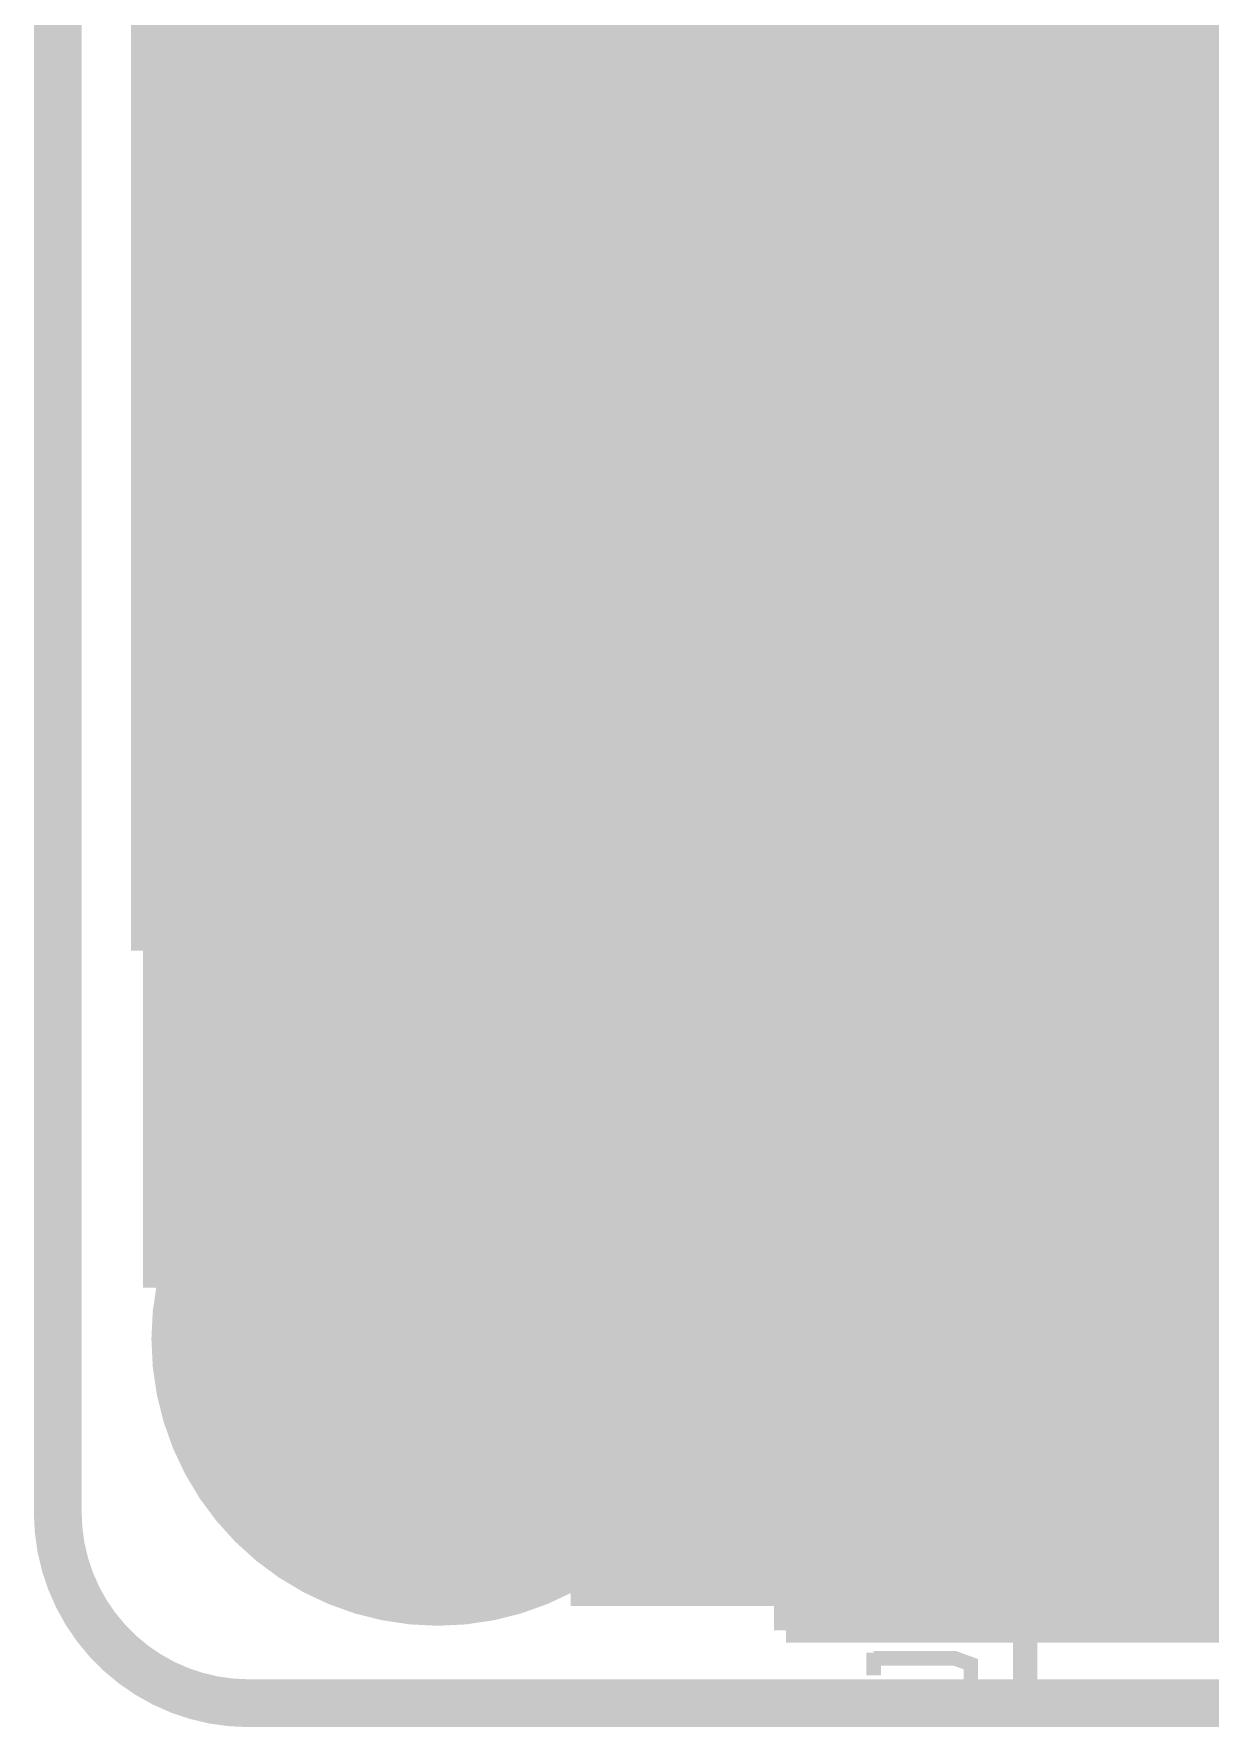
# Model space of a CAD drawing. Extents: x -118 to 4, y -52 to 56.
# Drawn here: x -117.73 to -105.42, y -4.06 to 13.66 of the extents above; entities that cross this region are included whole.
import ezdxf

# ---------------------------------------------------------------- set-up
doc = ezdxf.new("R2010")
doc.units = 0
doc.header["$MEASUREMENT"] = 0
doc.layers.get('0').update_dxf_attribs({"linetype": 'CONTINUOUS'})
for name, color, linetype in [('22-302-0_BOT', 7, 'CONTINUOUS'), ('22-302-0_DRD', 7, 'CONTINUOUS'), ('22-302-0_DRL', 2, 'CONTINUOUS'), ('22-302-0_GND', 1, 'CONTINUOUS'), ('22-302-0_IN1', 3, 'CONTINUOUS'), ('22-302-0_SMB', 5, 'CONTINUOUS'), ('22-302-0_SMT', 10, 'CONTINUOUS'), ('22-302-0_SPB', 14, 'CONTINUOUS'), ('22-302-0_SSB', 12, 'CONTINUOUS'), ('22-302-0_SST', 11, 'CONTINUOUS'), ('22-302-0_TOP', 13, 'CONTINUOUS'), ('THRUHOLE_TAP', 7, 'CONTINUOUS')]:
    doc.layers.add(name, color=color, linetype=linetype)

# ---------------------------------------------------------------- blocks, each defined once
blk = doc.blocks.new('RECTANGLE_7')
blk.add_solid([(1.0795, 1.3716), (1.0795, -1.3716), (-1.0795, 1.3716), (-1.0795, -1.3716)])
blk = doc.blocks.new('ROUND_15')
at = {"const_width": 1.27}
blk.add_lwpolyline([(-0.635, 0, 1), (0.635, 0, 1)], format="xyb", close=True, dxfattribs=at)
blk = doc.blocks.new('ROUND_19')
at = {"const_width": 1.016}
blk.add_lwpolyline([(-0.508, 0, 1), (0.508, 0, 1)], format="xyb", close=True, dxfattribs=at)
blk = doc.blocks.new('ROUND_29')
at = {"const_width": 2.49936}
blk.add_lwpolyline([(-1.24968, 0, 1), (1.24968, 0, 1)], format="xyb", close=True, dxfattribs=at)
blk = doc.blocks.new('RECTANGLE_63')
blk.add_solid([(0.7239, 0.7493), (0.7239, -0.7493), (-0.7239, 0.7493), (-0.7239, -0.7493)])
blk = doc.blocks.new('ROUND_102')
at = {"const_width": 0.54991}
blk.add_lwpolyline([(-0.274954, 0, 1), (0.274954, 0, 1)], format="xyb", close=True, dxfattribs=at)
blk = doc.blocks.new('ROUND_103')
at = {"const_width": 1.35001}
blk.add_lwpolyline([(-0.675004, 0, 1), (0.675004, 0, 1)], format="xyb", close=True, dxfattribs=at)
blk = doc.blocks.new('ROUND_74')
at = {"const_width": 1.397}
blk.add_lwpolyline([(-0.6985, 0, 1), (0.6985, 0, 1)], format="xyb", close=True, dxfattribs=at)
blk = doc.blocks.new('ROUND_81')
at = {"const_width": 1.651}
blk.add_lwpolyline([(-0.8255, 0, 1), (0.8255, 0, 1)], format="xyb", close=True, dxfattribs=at)
blk = doc.blocks.new('ROUND_83')
at = {"const_width": 2.99974}
blk.add_lwpolyline([(-1.49987, 0, 1), (1.49987, 0, 1)], format="xyb", close=True, dxfattribs=at)
blk = doc.blocks.new('ROUND_91')
at = {"const_width": 1.397}
blk.add_lwpolyline([(-0.6985, 0, 1), (0.6985, 0, 1)], format="xyb", close=True, dxfattribs=at)

msp = doc.modelspace()

# ---------------------------------------------------------------- linework, layer by layer
at = {"layer": '22-302-0_BOT'}
for points, const_width in [([(-115.2144, 55.6006), (-115.2144, 2.25044)], 0.254), ([(-114.9858, 55.626), (-114.9858, 2.40792)], 0.254), ([(-114.7572, 55.626), (-114.7572, 2.53492)], 0.254), ([(-114.5286, 55.626), (-114.5286, 9.9568)], 0.254), ([(-114.3, 55.626), (-114.3, 9.9568)], 0.254), ([(-114.0714, 55.626), (-114.0714, 9.9568)], 0.254), ([(-113.8428, 55.626), (-113.8428, 9.9568)], 0.254), ([(-113.6142, 55.626), (-113.6142, 9.9568)], 0.254), ([(-113.3856, 55.626), (-113.3856, 9.9568)], 0.254), ([(-113.157, 55.626), (-113.157, 9.9568)], 0.254), ([(-110.871, 55.626), (-110.871, 11.04392)], 0.254), ([(-110.6424, 55.626), (-110.6424, 11.2522)], 0.254), ([(-110.4138, 55.626), (-110.4138, 11.38428)], 0.254), ([(-110.1852, 55.626), (-110.1852, 11.46556)], 0.254), ([(-109.9566, 55.626), (-109.9566, 11.50112)], 0.254), ([(-115.443, 55.372), (-115.443, 2.0574)], 0.254), ([(-115.57, 50.419), (-115.57, 1.92786)], 0.254), ([(-112.9284, 37.04336), (-112.9284, 9.9568)], 0.254), ([(-111.0996, 34.12744), (-111.0996, 10.67308)], 0.254), ([(-111.3282, 33.76422), (-111.3282, 1.81356)], 0.254), ([(-112.6998, 31.36138), (-112.6998, 9.9568)], 0.254), ([(-111.5568, 31.40202), (-111.5568, 2.0574)], 0.254), ([(-112.4712, 31.15564), (-112.4712, 2.63652)], 0.254), ([(-112.2426, 31.0769), (-112.2426, 2.53492)], 0.254), ([(-112.014, 31.08198), (-112.014, 2.40792)], 0.254), ([(-111.7854, 31.17088), (-111.7854, 2.25044)], 0.254), ([(-109.89564, 13.6652), (-115.57, 13.6652)], 0.254), ([(-109.81944, 13.4366), (-115.57, 13.4366)], 0.254), ([(-107.27944, 13.4366), (-107.34802, 13.4366)], 0.254), ([(-109.69498, 13.208), (-115.57, 13.208)], 0.254), ([(-109.728, 13.2588), (-109.728, 11.49858)], 0.254), ([(-107.15498, 13.208), (-107.47502, 13.208)], 0.254), ([(-107.442, 13.2588), (-107.442, 1.8288)], 0.254), ([(-107.2134, 13.30198), (-107.2134, -0.508)], 0.254), ([(-106.9848, 13.0048), (-106.9848, -0.508)], 0.254), ([(-109.49686, 12.9794), (-115.57, 12.9794)], 0.254), ([(-109.4994, 12.98194), (-109.4994, 11.45794)], 0.254), ([(-109.2708, 12.81176), (-109.2708, 11.37158)], 0.254), ([(-107.8992, 12.81176), (-107.8992, 1.8288)], 0.254), ([(-106.95686, 12.9794), (-107.67314, 12.9794)], 0.254), ([(-107.6706, 12.98194), (-107.6706, 1.8288)], 0.254), ([(-106.7562, 12.827), (-106.7562, -0.508)], 0.254), ([(-109.1565, 12.7508), (-115.57, 12.7508)], 0.254), ([(-109.0422, 12.70254), (-109.0422, 11.23188)], 0.254), ([(-108.8136, 12.64412), (-108.8136, 11.01344)], 0.254), ([(-108.3564, 12.64412), (-108.3564, 1.8288)], 0.254), ([(-108.1278, 12.70254), (-108.1278, 1.8288)], 0.254), ([(-106.6165, 12.7508), (-108.0135, 12.7508)], 0.254), ([(-106.5276, 12.7127), (-106.5276, -0.508)], 0.254), ([(-106.299, 12.64666), (-106.299, 4.67868)], 0.254), ([(-105.8418, 12.63904), (-105.8418, 10.98042)], 0.254), ([(-105.6132, 12.69492), (-105.6132, 11.2141)], 0.254), ([(-99.2378, 12.7508), (-105.4735, 12.7508)], 0.254), ([(-105.3846, 12.79652), (-105.3846, 11.35888)], 0.254), ([(-96.98736, 12.5222), (-115.57, 12.5222)], 0.254), ([(-108.585, 12.6238), (-108.585, 10.60704)], 0.254), ([(-106.0704, 12.6238), (-106.0704, 10.52576)], 0.254), ([(-97.06356, 12.2936), (-115.57, 12.2936)], 0.254), ([(-97.06102, 12.065), (-115.57, 12.065)], 0.254), ([(-96.97212, 11.8364), (-115.57, 11.8364)], 0.254), ([(-96.74098, 11.6078), (-115.57, 11.6078)], 0.254), ([(-110.4265, 11.3792), (-115.57, 11.3792)], 0.254), ([(-105.3465, 11.3792), (-109.2835, 11.3792)], 0.254), ([(-110.76686, 11.1506), (-115.57, 11.1506)], 0.254), ([(-105.68686, 11.1506), (-108.94314, 11.1506)], 0.254), ([(-110.96498, 10.922), (-115.57, 10.922)], 0.254), ([(-105.88498, 10.922), (-108.74502, 10.922)], 0.254), ([(-111.08944, 10.6934), (-115.57, 10.6934)], 0.254), ([(-106.00944, 10.6934), (-108.61802, 10.6934)], 0.254), ([(-111.16564, 10.4648), (-115.57, 10.4648)], 0.254), ([(-106.08564, 10.4648), (-108.54436, 10.4648)], 0.254), ([(-111.19866, 10.2362), (-115.57, 10.2362)], 0.254), ([(-106.11866, 10.2362), (-108.51134, 10.2362)], 0.254), ([(-111.19104, 10.0076), (-115.57, 10.0076)], 0.254), ([(-106.11104, 10.0076), (-108.51642, 10.0076)], 0.254), ([(-114.7191, 9.9568), (-114.7191, 7.7978)], 0.254), ([(-112.6109, 9.9568), (-114.7191, 9.9568)], 0.254), ([(-113.665, 9.9568), (-113.665, 8.8773)], 0.254), ([(-112.6109, 9.9568), (-112.6109, 7.7978)], 0.254), ([(-106.0704, 9.79424), (-106.0704, 5.1308)], 0.254), ([(-114.7191, 9.779), (-115.57, 9.779)], 0.254), ([(-111.14532, 9.779), (-112.6109, 9.779)], 0.254), ([(-111.0996, 9.64692), (-111.0996, 1.4986)], 0.254), ([(-108.585, 9.71296), (-108.585, 1.8288)], 0.254), ([(-106.06532, 9.779), (-108.56468, 9.779)], 0.254), ([(-114.7191, 9.5504), (-115.57, 9.5504)], 0.254), ([(-111.05388, 9.5504), (-112.6109, 9.5504)], 0.254), ([(-105.97388, 9.5504), (-108.65358, 9.5504)], 0.254), ([(-114.7191, 9.3218), (-115.57, 9.3218)], 0.254), ([(-110.9091, 9.3218), (-112.6109, 9.3218)], 0.254), ([(-110.871, 9.27608), (-110.871, 1.0668)], 0.254), ([(-108.8136, 9.30656), (-108.8136, 1.8288)], 0.254), ([(-105.8291, 9.3218), (-108.8009, 9.3218)], 0.254), ([(-105.8418, 9.33958), (-105.8418, 5.38226)], 0.254), ([(-114.7191, 9.0932), (-115.57, 9.0932)], 0.254), ([(-110.67542, 9.0932), (-112.6109, 9.0932)], 0.254), ([(-109.0422, 9.08558), (-109.0422, 1.8288)], 0.254), ([(-105.59542, 9.0932), (-109.03458, 9.0932)], 0.254), ([(-105.6132, 9.1059), (-105.6132, 5.55244)], 0.254), ([(-110.6424, 9.0678), (-110.6424, 1.0668)], 0.254), ([(-110.4138, 8.93572), (-110.4138, 1.0668)], 0.254), ([(-109.2708, 8.94588), (-109.2708, 1.8288)], 0.254), ([(-105.3846, 8.95858), (-105.3846, 5.66928)], 0.254), ([(-114.7191, 8.8646), (-115.57, 8.8646)], 0.254), ([(-114.7191, 8.8773), (-113.665, 8.8773)], 0.254), ([(-112.6109, 8.8773), (-113.665, 8.8773)], 0.254), ([(-113.665, 7.7978), (-113.665, 8.8773)], 0.254), ([(-110.22076, 8.8646), (-112.6109, 8.8646)], 0.254), ([(-110.1852, 8.85444), (-110.1852, 1.0668)], 0.254), ([(-109.9566, 8.81634), (-109.9566, 1.8288)], 0.254), ([(-109.728, 8.81888), (-109.728, 1.8288)], 0.254), ([(-109.4994, 8.86206), (-109.4994, 1.8288)], 0.254), ([(-105.14076, 8.8646), (-109.48924, 8.8646)], 0.254), ([(-114.7191, 8.636), (-115.57, 8.636)], 0.254), ([(-90.19794, 8.636), (-112.6109, 8.636)], 0.254), ([(-114.7191, 8.4074), (-115.57, 8.4074)], 0.254), ([(-90.26144, 8.4074), (-112.6109, 8.4074)], 0.254), ([(-114.7191, 8.1788), (-115.57, 8.1788)], 0.254), ([(-90.49004, 8.1788), (-112.6109, 8.1788)], 0.254), ([(-114.7191, 7.9502), (-115.57, 7.9502)], 0.254), ([(-90.71864, 7.9502), (-112.6109, 7.9502)], 0.254), ([(-90.94724, 7.7216), (-115.57, 7.7216)], 0.254), ([(-112.6109, 7.7978), (-114.7191, 7.7978)], 0.254), ([(-114.5286, 7.7978), (-114.5286, 7.4422)], 0.254), ([(-114.3, 7.7978), (-114.3, 7.4422)], 0.254), ([(-114.0714, 7.7978), (-114.0714, 7.4422)], 0.254), ([(-113.8428, 7.7978), (-113.8428, 7.4422)], 0.254), ([(-113.6142, 7.7978), (-113.6142, 7.4422)], 0.254), ([(-113.3856, 7.7978), (-113.3856, 7.4422)], 0.254), ([(-113.157, 7.7978), (-113.157, 7.4422)], 0.254), ([(-112.9284, 7.7978), (-112.9284, 7.4422)], 0.254), ([(-112.6998, 7.7978), (-112.6998, 7.4422)], 0.254), ([(-91.17584, 7.493), (-115.57, 7.493)], 0.254), ([(-114.7191, 7.4422), (-114.7191, 5.2832)], 0.254), ([(-112.6109, 7.4422), (-114.7191, 7.4422)], 0.254), ([(-112.6109, 7.4422), (-112.6109, 5.2832)], 0.254), ([(-114.7191, 7.2644), (-115.57, 7.2644)], 0.254), ([(-91.36126, 7.2644), (-112.6109, 7.2644)], 0.254), ([(-114.7191, 7.0358), (-115.57, 7.0358)], 0.254), ([(-91.42476, 7.0358), (-112.6109, 7.0358)], 0.254), ([(-114.7191, 6.8072), (-115.57, 6.8072)], 0.254), ([(-91.4273, 6.8072), (-112.6109, 6.8072)], 0.254), ([(-114.7191, 6.5786), (-115.57, 6.5786)], 0.254), ([(-113.665, 6.3627), (-113.665, 0.1651)], 0.635), ([(-91.4273, 6.5786), (-112.6109, 6.5786)], 0.254), ([(-114.7191, 6.35), (-115.57, 6.35)], 0.254), ([(-91.4273, 6.35), (-112.6109, 6.35)], 0.254), ([(-114.7191, 6.1214), (-115.57, 6.1214)], 0.254), ([(-91.4273, 6.1214), (-112.6109, 6.1214)], 0.254), ([(-114.7191, 5.8928), (-115.57, 5.8928)], 0.254), ([(-91.4273, 5.8928), (-112.6109, 5.8928)], 0.254), ([(-114.7191, 5.6642), (-115.57, 5.6642)], 0.254), ([(-105.39984, 5.6642), (-112.6109, 5.6642)], 0.254), ([(-114.7191, 5.4356), (-115.57, 5.4356)], 0.254), ([(-105.78084, 5.4356), (-112.6109, 5.4356)], 0.254), ([(-114.2873, 5.207), (-115.57, 5.207)], 0.254), ([(-114.2873, 5.2832), (-114.7191, 5.2832)], 0.254), ([(-114.5286, 5.2832), (-114.5286, 2.63652)], 0.254), ([(-114.3, 5.2832), (-114.3, 2.71272)], 0.254), ([(-114.2873, 5.2832), (-114.2873, 2.7178)], 0.254), ([(-112.6109, 5.2832), (-113.0427, 5.2832)], 0.254), ([(-113.0427, 5.2832), (-113.0427, 2.79146)], 0.254), ([(-106.01198, 5.207), (-113.0427, 5.207)], 0.254), ([(-112.9284, 5.2832), (-112.9284, 2.77114)], 0.254), ([(-112.6998, 5.2832), (-112.6998, 2.71272)], 0.254), ([(-114.2873, 4.9784), (-115.57, 4.9784)], 0.254), ([(-106.16692, 4.9784), (-113.0427, 4.9784)], 0.254), ([(-114.2873, 4.7498), (-115.57, 4.7498)], 0.254), ([(-106.2736, 4.7498), (-113.0427, 4.7498)], 0.254), ([(-114.2873, 4.5212), (-115.57, 4.5212)], 0.254), ([(-106.33964, 4.5212), (-113.0427, 4.5212)], 0.254), ([(-114.2873, 4.2926), (-115.57, 4.2926)], 0.254), ([(-106.37266, 4.2926), (-113.0427, 4.2926)], 0.254), ([(-114.2873, 4.064), (-115.57, 4.064)], 0.254), ([(-106.37012, 4.064), (-113.0427, 4.064)], 0.254), ([(-114.2873, 3.8354), (-115.57, 3.8354)], 0.254), ([(-106.33456, 3.8354), (-113.0427, 3.8354)], 0.254), ([(-114.2873, 3.6068), (-115.57, 3.6068)], 0.254), ([(-106.26344, 3.6068), (-113.0427, 3.6068)], 0.254), ([(-106.299, 3.70332), (-106.299, -0.508)], 0.254), ([(-114.2873, 3.3782), (-115.57, 3.3782)], 0.254), ([(-106.15422, 3.3782), (-113.0427, 3.3782)], 0.254), ([(-106.0704, 3.2512), (-106.0704, -0.508)], 0.254), ([(-114.2873, 3.1496), (-115.57, 3.1496)], 0.254), ([(-105.98912, 3.1496), (-113.0427, 3.1496)], 0.254), ([(-114.2873, 2.921), (-115.57, 2.921)], 0.254), ([(-105.74782, 2.921), (-113.0427, 2.921)], 0.254), ([(-105.8418, 2.9972), (-105.8418, -0.508)], 0.254), ([(-105.6132, 2.82702), (-105.6132, 1.8288)], 0.254), ([(-105.3846, 2.71018), (-105.3846, 1.8288)], 0.254), ([(-114.36858, 2.6924), (-115.57, 2.6924)], 0.254), ([(-105.33634, 2.6924), (-112.62868, 2.6924)], 0.254), ([(-114.89182, 2.4638), (-115.57, 2.4638)], 0.254), ([(-105.156, 2.4638), (-112.10798, 2.4638)], 0.254), ([(-115.23472, 2.2352), (-115.57, 2.2352)], 0.254), ([(-105.156, 2.2352), (-111.76508, 2.2352)], 0.254), ([(-115.4938, 2.0066), (-115.57, 2.0066)], 0.254), ([(-105.156, 2.0066), (-111.50346, 2.0066)], 0.254), ([(-110.0455, 1.8288), (-110.0455, 1.0668)], 0.254), ([(-107.2261, 1.8288), (-110.0455, 1.8288)], 0.254), ([(-107.2261, 1.8288), (-107.2261, -0.508)], 0.254), ([(-105.6259, 1.8288), (-105.6259, -0.508)], 0.254), ([(-105.156, 1.8288), (-105.6259, 1.8288)], 0.254), ([(-110.0455, 1.778), (-111.29772, 1.778)], 0.254), ([(-105.6259, 1.778), (-107.2261, 1.778)], 0.254), ([(-110.0455, 1.5494), (-111.13262, 1.5494)], 0.254), ([(-105.6259, 1.5494), (-107.2261, 1.5494)], 0.254), ([(-110.0455, 1.3208), (-110.998, 1.3208)], 0.254), ([(-105.6259, 1.3208), (-107.2261, 1.3208)], 0.254), ([(-110.0455, 1.0922), (-110.88878, 1.0922)], 0.254), ([(-110.0455, 1.0668), (-110.87862, 1.0668)], 0.254), ([(-105.6259, 1.0922), (-107.2261, 1.0922)], 0.254), ([(-105.6259, 0.8636), (-107.2261, 0.8636)], 0.254), ([(-108.6358, 0.127), (-113.3729, 0.127), (-113.4999, 0)], 1.27), ([(-108.6358, 0.127), (-108.6358, -2.4892), (-108.585, -2.54), (-100.7618, -2.54), (-100.7618, 0.127)], 1.27), ([(-105.6259, 0.635), (-107.2261, 0.635)], 0.254), ([(-105.6259, 0.4064), (-107.2261, 0.4064)], 0.254), ([(-113.665, 0.1651), (-113.4999, 0)], 0.2032), ([(-105.6259, 0.1778), (-107.2261, 0.1778)], 0.254), ([(-105.6259, -0.0508), (-107.2261, -0.0508)], 0.254), ([(-105.6259, -0.2794), (-107.2261, -0.2794)], 0.254), ([(-105.6259, -0.508), (-107.2261, -0.508)], 0.254)]:
    msp.add_lwpolyline(points, dxfattribs=dict(at, const_width=const_width))
at = {"layer": '22-302-0_BOT', "const_width": 0.254}
for points in [[(-109.9312, 13.97, 0.4142136), (-108.585, 12.6238)], [(-106.045, 12.6238, 0.4142136), (-104.6988, 13.97)], [(-108.585, 12.6238, 0.3182174), (-107.315, 13.52296)], [(-107.315, 13.52296, 0.3182175), (-106.045, 12.6238)], [(-109.855, 11.5062, 0.4142136), (-111.2012, 10.16)], [(-108.5088, 10.16, 0.4142136), (-109.855, 11.5062)], [(-104.775, 11.5062, 0.4142136), (-106.1212, 10.16)], [(-111.2012, 10.16, 0.4142136), (-109.855, 8.8138)], [(-109.855, 8.8138, 0.4142136), (-108.5088, 10.16)], [(-106.1212, 10.16, 0.4142136), (-104.775, 8.8138)], [(-104.775, 5.7912, 0.4142136), (-106.3752, 4.191)], [(-106.3752, 4.191, 0.3454425), (-105.156, 2.63652)], [(-114.2873, 2.7178, 0.135562), (-115.57058, 1.9284)], [(-110.87862, 1.0668, 0.2611943), (-113.04247, 2.79283)]]:
    msp.add_lwpolyline(points, format="xyb", dxfattribs=at)
at = {"layer": '22-302-0_DRD'}
for points, const_width in [([(-117.48008, 54.1909), (-117.48008, -1.81102)], 0.50038), ([(-109.22, 14.605), (-109.22, 13.335)], 0.254), ([(-108.585, 14.605), (-108.585, 13.335)], 0.254), ([(-107.95, 13.335), (-107.95, 14.605)], 0.254), ([(-106.68, 14.605), (-106.68, 13.335)], 0.254), ([(-106.045, 14.605), (-106.045, 13.335)], 0.254), ([(-105.41, 13.335), (-105.41, 14.605)], 0.254), ([(-109.22, 13.335), (-107.95, 13.335)], 0.254), ([(-106.68, 13.335), (-105.41, 13.335)], 0.254), ([(-110.49, 10.795), (-110.49, 9.525)], 0.254), ([(-109.22, 10.795), (-110.49, 10.795)], 0.254), ([(-109.855, 10.795), (-109.855, 9.525)], 0.254), ([(-109.22, 9.525), (-109.22, 10.795)], 0.254), ([(-105.41, 10.795), (-105.41, 9.525)], 0.254), ([(-104.14, 10.795), (-105.41, 10.795)], 0.254), ([(-109.22, 10.16), (-110.49, 10.16)], 0.254), ([(-104.14, 10.16), (-105.41, 10.16)], 0.254), ([(-110.49, 9.525), (-109.22, 9.525)], 0.254), ([(-105.41, 9.525), (-104.14, 9.525)], 0.254), ([(-105.41, 4.826), (-105.41, 4.191)], 0.254), ([(-104.775, 4.826), (-105.41, 4.826)], 0.254), ([(-105.41, 4.191), (-104.14, 4.191)], 0.254), ([(-113.7539, 0.635), (-114.1349, 0.254)], 0.254), ([(-113.2459, 0.635), (-113.7539, 0.635)], 0.254), ([(-112.8649, 0.254), (-113.2459, 0.635)], 0.254), ([(-114.1349, 0.254), (-114.1349, -0.254)], 0.254), ([(-113.7539, 0.381), (-113.7539, 0.254)], 0.254), ([(-113.6269, 0.381), (-113.7539, 0.381)], 0.254), ([(-113.7539, 0.254), (-113.6269, 0.254)], 0.254), ([(-113.6269, 0.254), (-113.6269, 0.381)], 0.254), ([(-113.3729, 0.381), (-113.3729, 0.254)], 0.254), ([(-113.2459, 0.381), (-113.3729, 0.381)], 0.254), ([(-113.3729, 0.254), (-113.2459, 0.254)], 0.254), ([(-113.2459, 0.254), (-113.2459, 0.381)], 0.254), ([(-112.8649, -0.254), (-112.8649, 0.254)], 0.254), ([(-113.6269, -0.381), (-113.8809, -0.127)], 0.254), ([(-113.1189, -0.127), (-113.3729, -0.381)], 0.254), ([(-114.1349, -0.254), (-113.7539, -0.635)], 0.254), ([(-113.2459, -0.635), (-112.8649, -0.254)], 0.254), ([(-113.3729, -0.381), (-113.6269, -0.381)], 0.254), ([(-113.7539, -0.635), (-113.2459, -0.635)], 0.254), ([(-115.4811, -3.81), (1.81102, -3.81)], 0.50038)]:
    msp.add_lwpolyline(points, dxfattribs=dict(at, const_width=const_width))
at = {"layer": '22-302-0_DRD', "const_width": 0.50038}
msp.add_lwpolyline([(-117.48008, -1.81102, 0.4142136), (-115.4811, -3.81)], format="xyb", dxfattribs=at)
at = {"layer": '22-302-0_DRL', "const_width": 0.50038}
for points in [[(-117.48008, 54.1909), (-117.48008, -1.81102)], [(-115.4811, -3.81), (1.81102, -3.81)]]:
    msp.add_lwpolyline(points, dxfattribs=at)
msp.add_lwpolyline([(-117.48008, -1.81102, 0.4142136), (-115.4811, -3.81)], format="xyb", dxfattribs=at)
at = {"layer": '22-302-0_GND', "const_width": 0.50038}
for points in [[(-117.48008, 54.1909), (-117.48008, -1.81102)], [(-115.4811, -3.81), (1.81102, -3.81)]]:
    msp.add_lwpolyline(points, dxfattribs=at)
msp.add_lwpolyline([(-117.48008, -1.81102, 0.4142136), (-115.4811, -3.81)], format="xyb", dxfattribs=at)
at = {"layer": '22-302-0_IN1', "const_width": 0.254}
for points in [[(-115.443, 55.372), (-116.586, 54.229), (-116.586, 4.064)], [(-115.443, 55.372), (-115.443, 4.064)], [(-115.2144, 55.372), (-115.2144, 4.064)], [(-114.9858, 55.372), (-114.9858, 4.064)], [(-114.7572, 55.372), (-114.7572, 4.064)], [(-114.5286, 55.372), (-114.5286, 4.064)], [(-114.3, 55.372), (-114.3, 4.064)], [(-114.0714, 55.372), (-114.0714, 4.064)], [(-115.6716, 55.1434), (-115.6716, 4.064)], [(-115.9002, 54.9148), (-115.9002, 4.064)], [(-116.1288, 54.6862), (-116.1288, 4.064)], [(-116.3574, 54.4576), (-116.3574, 4.064)], [(-113.8428, 25.72258), (-113.8428, 4.064)], [(-113.6142, 25.43556), (-113.6142, 4.064)], [(-113.3856, 25.31618), (-113.3856, 4.064)], [(-113.157, 25.28062), (-113.157, 4.064)], [(-112.9284, 25.28062), (-112.9284, 4.064)], [(-112.6998, 25.28062), (-112.6998, 4.064)], [(-112.4712, 25.28062), (-112.4712, 4.064)], [(-112.2426, 25.28062), (-112.2426, 4.064)], [(-112.014, 25.28062), (-112.014, 4.064)], [(-111.7854, 25.28062), (-111.7854, 4.064)], [(-111.5568, 25.28062), (-111.5568, 4.064)], [(-111.3282, 25.28062), (-111.3282, 4.064)], [(-111.0996, 25.28062), (-111.0996, 10.67308)], [(-110.871, 25.28062), (-110.871, 11.04392)], [(-110.6424, 25.28062), (-110.6424, 11.2522)], [(-110.4138, 25.28062), (-110.4138, 11.38428)], [(-110.1852, 25.28062), (-110.1852, 11.46556)], [(-109.9566, 25.28062), (-109.9566, 11.50112)], [(-109.89056, 13.6398), (-116.586, 13.6398)], [(-109.80928, 13.4112), (-116.586, 13.4112)], [(-107.26928, 13.4112), (-107.36072, 13.4112)], [(-109.6772, 13.1826), (-116.586, 13.1826)], [(-109.728, 13.2588), (-109.728, 11.49858)], [(-107.1372, 13.1826), (-107.4928, 13.1826)], [(-107.442, 13.2588), (-107.442, -3.048)], [(-107.2134, 13.30198), (-107.2134, -3.048)], [(-106.9848, 13.0048), (-106.9848, -3.048)], [(-109.46892, 12.954), (-116.586, 12.954)], [(-109.4994, 12.98194), (-109.4994, 11.45794)], [(-109.2708, 12.81176), (-109.2708, 11.37158)], [(-107.8992, 12.81176), (-107.8992, -3.048)], [(-106.92892, 12.954), (-107.70108, 12.954)], [(-107.6706, 12.98194), (-107.6706, -3.048)], [(-106.7562, 12.827), (-106.7562, -3.048)], [(-109.09808, 12.7254), (-116.586, 12.7254)], [(-109.0422, 12.70254), (-109.0422, 11.23188)], [(-108.8136, 12.64412), (-108.8136, 11.01344)], [(-108.3564, 12.64412), (-108.3564, -3.048)], [(-108.1278, 12.70254), (-108.1278, -3.048)], [(-106.55808, 12.7254), (-108.07192, 12.7254)], [(-106.5276, 12.7127), (-106.5276, -3.048)], [(-106.299, 12.64666), (-106.299, 4.67868)], [(-105.8418, 12.63904), (-105.8418, 10.98042)], [(-105.6132, 12.69492), (-105.6132, 11.2141)], [(-99.187, 12.7254), (-105.53192, 12.7254)], [(-105.3846, 12.79652), (-105.3846, 11.35888)], [(-99.187, 12.4968), (-116.586, 12.4968)], [(-108.585, 12.6238), (-108.585, 10.60704)], [(-106.0704, 12.6238), (-106.0704, 10.52576)], [(-99.187, 12.2682), (-116.586, 12.2682)], [(-99.187, 12.0396), (-116.586, 12.0396)], [(-99.187, 11.811), (-116.586, 11.811)], [(-99.187, 11.5824), (-116.586, 11.5824)], [(-110.4773, 11.3538), (-116.586, 11.3538)], [(-105.3973, 11.3538), (-109.2327, 11.3538)], [(-110.79226, 11.1252), (-116.586, 11.1252)], [(-105.71226, 11.1252), (-108.9152, 11.1252)], [(-110.98022, 10.8966), (-116.586, 10.8966)], [(-105.90022, 10.8966), (-108.72724, 10.8966)], [(-111.10214, 10.668), (-116.586, 10.668)], [(-106.02214, 10.668), (-108.60786, 10.668)], [(-111.17072, 10.4394), (-116.586, 10.4394)], [(-106.09072, 10.4394), (-108.53674, 10.4394)], [(-111.19866, 10.2108), (-116.586, 10.2108)], [(-106.11866, 10.2108), (-108.5088, 10.2108)], [(-111.1885, 9.9822), (-116.586, 9.9822)], [(-106.1085, 9.9822), (-108.51896, 9.9822)], [(-106.0704, 9.79424), (-106.0704, 5.1308)], [(-111.1377, 9.7536), (-116.586, 9.7536)], [(-111.0996, 9.64692), (-111.0996, 4.064)], [(-108.585, 9.71296), (-108.585, -3.048)], [(-106.0577, 9.7536), (-108.5723, 9.7536)], [(-111.04118, 9.525), (-116.586, 9.525)], [(-105.96118, 9.525), (-108.66882, 9.525)], [(-110.88624, 9.2964), (-116.586, 9.2964)], [(-110.871, 9.27608), (-110.871, 4.064)], [(-105.80624, 9.2964), (-108.82122, 9.2964)], [(-108.8136, 9.30656), (-108.8136, -3.048)], [(-105.8418, 9.33958), (-105.8418, 5.38226)], [(-109.0422, 9.08558), (-109.0422, -3.048)], [(-105.6132, 9.1059), (-105.6132, 5.55244)], [(-110.6424, 9.0678), (-116.586, 9.0678)], [(-110.6424, 9.0678), (-110.6424, 4.064)], [(-110.4138, 8.93572), (-110.4138, 4.064)], [(-109.2708, 8.94588), (-109.2708, -3.048)], [(-105.5624, 9.0678), (-109.0676, 9.0678)], [(-105.3846, 8.95858), (-105.3846, 5.66928)], [(-110.11408, 8.8392), (-116.586, 8.8392)], [(-110.1852, 8.85444), (-110.1852, 4.064)], [(-109.9566, 8.81634), (-109.9566, 4.064)], [(-109.728, 8.81888), (-109.728, -3.048)], [(-105.03408, 8.8392), (-109.59338, 8.8392)], [(-109.4994, 8.86206), (-109.4994, -3.048)], [(-99.187, 8.6106), (-116.586, 8.6106)], [(-99.187, 8.382), (-116.586, 8.382)], [(-99.187, 8.1534), (-116.586, 8.1534)], [(-99.187, 7.9248), (-116.586, 7.9248)], [(-99.187, 7.6962), (-116.586, 7.6962)], [(-99.187, 7.4676), (-116.586, 7.4676)], [(-99.187, 7.239), (-116.586, 7.239)], [(-99.187, 7.0104), (-116.586, 7.0104)], [(-99.187, 6.7818), (-116.586, 6.7818)], [(-99.187, 6.5532), (-116.586, 6.5532)], [(-99.187, 6.3246), (-116.586, 6.3246)], [(-99.187, 6.096), (-116.586, 6.096)], [(-99.187, 5.8674), (-116.586, 5.8674)], [(-105.45572, 5.6388), (-116.586, 5.6388)], [(-105.81132, 5.4102), (-116.586, 5.4102)], [(-106.0323, 5.1816), (-116.586, 5.1816)], [(-106.18216, 4.953), (-116.586, 4.953)], [(-106.28376, 4.7244), (-116.586, 4.7244)], [(-106.34472, 4.4958), (-116.586, 4.4958)], [(-106.37266, 4.2672), (-116.586, 4.2672)], [(-115.951, 4.064), (-116.586, 4.064)], [(-109.855, 4.064), (-115.951, 4.064)], [(-109.855, 4.064), (-109.855, -3.048)], [(-106.36758, 4.0386), (-109.855, 4.0386)], [(-106.32948, 3.81), (-109.855, 3.81)], [(-106.299, 3.70332), (-106.299, -3.048)], [(-106.25328, 3.5814), (-109.855, 3.5814)], [(-106.13644, 3.3528), (-109.855, 3.3528)], [(-106.0704, 3.2512), (-106.0704, -3.048)], [(-105.96626, 3.1242), (-109.855, 3.1242)], [(-105.7148, 2.8956), (-109.855, 2.8956)], [(-105.8418, 2.9972), (-105.8418, -3.048)], [(-105.6132, 2.82702), (-105.6132, -3.048)], [(-105.3846, 2.71018), (-105.3846, -3.048)], [(-105.26268, 2.667), (-109.855, 2.667)], [(-99.187, 2.4384), (-109.855, 2.4384)], [(-99.187, 2.2098), (-109.855, 2.2098)], [(-99.187, 1.9812), (-109.855, 1.9812)], [(-99.187, 1.7526), (-109.855, 1.7526)], [(-99.187, 1.524), (-109.855, 1.524)], [(-99.187, 1.2954), (-109.855, 1.2954)], [(-99.187, 1.0668), (-109.855, 1.0668)], [(-99.187, 0.8382), (-109.855, 0.8382)], [(-99.187, 0.6096), (-109.855, 0.6096)], [(-99.187, 0.381), (-109.855, 0.381)], [(-99.187, 0.1524), (-109.855, 0.1524)], [(-99.187, -0.0762), (-109.855, -0.0762)], [(-99.187, -0.3048), (-109.855, -0.3048)], [(-99.187, -0.5334), (-109.855, -0.5334)], [(-99.187, -0.762), (-109.855, -0.762)], [(-99.187, -0.9906), (-109.855, -0.9906)], [(-99.187, -1.2192), (-109.855, -1.2192)], [(-99.187, -1.4478), (-109.855, -1.4478)], [(-99.187, -1.6764), (-109.855, -1.6764)], [(-99.187, -1.905), (-109.855, -1.905)], [(-99.187, -2.1336), (-109.855, -2.1336)], [(-99.187, -2.3622), (-109.855, -2.3622)], [(-99.187, -2.5908), (-109.855, -2.5908)], [(-99.187, -2.8194), (-109.855, -2.8194)], [(-99.187, -3.048), (-109.855, -3.048)]]:
    msp.add_lwpolyline(points, dxfattribs=at)
for points in [[(-109.9312, 13.97, 0.4142136), (-108.585, 12.6238)], [(-106.045, 12.6238, 0.4142136), (-104.6988, 13.97)], [(-108.585, 12.6238, 0.3182174), (-107.315, 13.52296)], [(-107.315, 13.52296, 0.3182175), (-106.045, 12.6238)], [(-109.855, 11.5062, 0.4142136), (-111.2012, 10.16)], [(-108.5088, 10.16, 0.4142136), (-109.855, 11.5062)], [(-104.775, 11.5062, 0.4142136), (-106.1212, 10.16)], [(-111.2012, 10.16, 0.4142136), (-109.855, 8.8138)], [(-109.855, 8.8138, 0.4142136), (-108.5088, 10.16)], [(-106.1212, 10.16, 0.4142136), (-104.775, 8.8138)], [(-104.775, 5.7912, 0.4142136), (-106.3752, 4.191)], [(-106.3752, 4.191, 0.4142136), (-104.775, 2.5908)]]:
    msp.add_lwpolyline(points, format="xyb", dxfattribs=at)
at = {"layer": '22-302-0_SSB', "const_width": 0.1524}
for points in [[(-113.91392, 12.01166), (-113.91392, 11.65606), (-114.0841, 11.53922), (-114.25428, 11.53922), (-114.42192, 11.65606), (-114.42192, 12.01166), (-113.40592, 12.01166)], [(-113.91392, 11.71702), (-113.40592, 11.53922)], [(-113.91392, 11.11504), (-113.91392, 10.75944), (-113.74628, 10.70102), (-113.5761, 10.70102), (-113.40592, 10.75944), (-113.40592, 11.11504), (-113.5761, 11.17346), (-113.74628, 11.17346), (-114.42192, 10.93724)], [(-112.395, 10.16), (-114.935, 10.16), (-114.935, 5.08), (-112.395, 5.08), (-112.395, 10.16)], [(-106.99242, 4.59486), (-106.99242, 4.23926), (-107.33278, 4.11988), (-107.6706, 4.11988), (-108.00842, 4.23926), (-108.00842, 4.59486)], [(-106.99242, 4.53644), (-108.00842, 4.53644)], [(-106.99242, 3.52044), (-108.00842, 3.52044), (-107.84078, 3.63728)], [(-106.99242, 3.40106), (-106.99242, 3.63728)], [(-106.99242, 2.91846), (-108.00842, 2.56286), (-108.00842, 3.03784)], [(-104.23144, -1.86944), (-108.585, -1.87198), (-110.2233, -1.87198), (-110.2233, 2.12598), (-103.0986, 2.1336), (-102.6414, 1.6764), (-102.6414, -1.524), (-103.0732, -1.8796), (-104.23144, -1.86944)], [(-105.6132, -1.8288), (-105.6132, 2.1082)]]:
    msp.add_lwpolyline(points, dxfattribs=at)
at = {"layer": '22-302-0_SST'}
for points, const_width in [([(-109.855, 14.605), (-109.22, 15.24), (-107.95, 15.24), (-107.315, 14.605), (-107.315, 13.335), (-107.95, 12.7), (-109.347, 12.7), (-109.855, 13.208), (-109.855, 14.605)], 0.1524), ([(-107.315, 14.605), (-106.68, 15.24), (-105.41, 15.24), (-104.775, 14.605), (-104.775, 13.335), (-105.41, 12.7), (-106.68, 12.7), (-107.315, 13.335), (-107.315, 14.605)], 0.1524), ([(-110.09376, 13.3985), (-111.10976, 13.3985), (-110.94212, 13.28166)], 0.1524), ([(-110.09376, 13.51788), (-110.09376, 13.28166)], 0.1524), ([(-111.10976, 12.79906), (-110.26394, 12.79906), (-110.09376, 12.7381), (-110.09376, 12.3825), (-110.26394, 12.32408), (-111.10976, 12.32408)], 0.1524), ([(-90.17, 11.85926), (-111.76, 11.85926), (-111.76, 8.56234), (-90.17, 8.56234), (-90.17, 11.85926)], 0.20066), ([(-107.3531, 5.38988), (-94.488, 5.38988), (-94.488, -3.80238), (-107.3531, -3.80238), (-107.3531, 5.38988)], 0.254), ([(-108.43006, -2.8575), (-108.43006, -2.5019), (-108.25988, -2.44348), (-108.0897, -2.44348), (-107.92206, -2.5019), (-107.92206, -2.8575), (-108.0897, -2.91846), (-108.25988, -2.91846), (-108.93806, -2.6797)], 0.1524), ([(-108.93806, -3.28168), (-108.93806, -3.5179)], 0.1524), ([(-108.25988, -3.6957), (-108.0897, -3.6957), (-107.92206, -3.63728), (-107.92206, -3.40106), (-108.0897, -3.3401), (-108.93806, -3.3401)], 0.1524)]:
    msp.add_lwpolyline(points, dxfattribs=dict(at, const_width=const_width))
at = {"layer": '22-302-0_TOP'}
for points, const_width in [([(-116.459, 44.958), (-116.459, 0.53594)], 0.254), ([(-116.2304, 44.958), (-116.2304, 1.25984)], 0.254), ([(-116.0018, 44.958), (-116.0018, 1.66878)], 0.254), ([(-115.7732, 44.958), (-115.7732, 1.9685)], 0.254), ([(-114.046, 33.02), (-114.046, 17.653), (-110.49, 14.097), (-108.585, 14.097), (-108.585, 13.97)], 2.032), ([(-115.5446, 17.37614), (-115.5446, 2.20472)], 0.254), ([(-115.316, 16.80972), (-115.316, 2.39776)], 0.254), ([(-115.11534, 16.56588), (-111.57712, 13.02766)], 0.254), ([(-115.0874, 16.53794), (-115.0874, 2.5527)], 0.254), ([(-114.8588, 16.30934), (-114.8588, 2.68224)], 0.254), ([(-114.6302, 16.08074), (-114.6302, 2.78638)], 0.254), ([(-114.4016, 15.85214), (-114.4016, 2.86766)], 0.254), ([(-114.173, 15.62354), (-114.173, 2.93116)], 0.254), ([(-113.9444, 15.39494), (-113.9444, 2.97434)], 0.254), ([(-113.7158, 15.16634), (-113.7158, 2.99974)], 0.254), ([(-113.4872, 14.93774), (-113.4872, 3.00736)], 0.254), ([(-108.585, 13.97), (-108.585, 11.43), (-109.855, 10.16)], 2.032), ([(-106.045, 13.97), (-104.775, 12.7), (-104.775, 10.16)], 2.032), ([(-113.2586, 14.70914), (-113.2586, 2.9972)], 0.254), ([(-113.03, 14.48054), (-113.03, 2.96926)], 0.254), ([(-112.8014, 14.25194), (-112.8014, 2.92354)], 0.254), ([(-112.5728, 14.02334), (-112.5728, 2.86004)], 0.254), ([(-112.3442, 13.79474), (-112.3442, 2.77622)], 0.254), ([(-112.11052, 13.5636), (-116.459, 13.5636)], 0.254), ([(-112.1156, 13.56614), (-112.1156, 2.66954)], 0.254), ([(-111.887, 13.33754), (-111.887, 2.53746)], 0.254), ([(-111.88192, 13.335), (-116.459, 13.335)], 0.254), ([(-111.65332, 13.1064), (-116.459, 13.1064)], 0.254), ([(-111.6584, 13.10894), (-111.6584, 2.37744)], 0.254), ([(-111.4044, 12.8778), (-116.459, 12.8778)], 0.254), ([(-111.4298, 12.89558), (-111.4298, 2.18186)], 0.254), ([(-107.061, 12.82954), (-107.061, 11.43)], 0.254), ([(-107.061, 12.82954), (-106.299, 12.06754)], 0.254), ([(-110.96498, 12.6492), (-116.459, 12.6492)], 0.254), ([(-111.2012, 12.74826), (-111.2012, 10.87374)], 0.254), ([(-110.9726, 12.65174), (-110.9726, 11.19632)], 0.254), ([(-106.87812, 12.6492), (-107.061, 12.6492)], 0.254), ([(-110.744, 12.59332), (-110.744, 11.42492)], 0.254), ([(-110.5154, 12.573), (-110.5154, 11.65352)], 0.254), ([(-110.109, 12.573), (-110.49, 12.573)], 0.254), ([(-110.2868, 12.573), (-110.2868, 11.88212)], 0.254), ([(-110.109, 12.573), (-110.109, 12.05992)], 0.254), ([(-106.8578, 12.62634), (-106.8578, -2.667)], 0.254), ([(-110.109, 12.4206), (-116.459, 12.4206)], 0.254), ([(-106.64952, 12.4206), (-107.061, 12.4206)], 0.254), ([(-106.6292, 12.39774), (-106.6292, -2.667)], 0.254), ([(-110.109, 12.192), (-116.459, 12.192)], 0.254), ([(-106.42092, 12.192), (-107.061, 12.192)], 0.254), ([(-106.4006, 12.16914), (-106.4006, 4.90982)], 0.254), ([(-110.20552, 11.9634), (-116.459, 11.9634)], 0.254), ([(-110.109, 12.05992), (-110.92434, 11.24712)], 0.254), ([(-106.299, 11.9634), (-107.061, 11.9634)], 0.254), ([(-106.299, 12.06754), (-106.299, 10.16)], 0.254), ([(-110.43412, 11.7348), (-116.459, 11.7348)], 0.254), ([(-106.299, 11.7348), (-107.061, 11.7348)], 0.254), ([(-110.66272, 11.5062), (-116.459, 11.5062)], 0.254), ([(-106.299, 11.5062), (-107.061, 11.5062)], 0.254), ([(-110.89132, 11.2776), (-116.459, 11.2776)], 0.254), ([(-106.299, 11.2776), (-107.06862, 11.2776)], 0.254), ([(-111.09198, 11.049), (-116.459, 11.049)], 0.254), ([(-106.299, 11.049), (-107.10926, 11.049)], 0.254), ([(-107.0864, 11.15314), (-107.0864, -2.667)], 0.254), ([(-104.775, 10.16), (-104.775, 4.191)], 2.032), ([(-111.22914, 10.8204), (-116.459, 10.8204)], 0.254), ([(-106.299, 10.8204), (-107.188, 10.8204)], 0.254), ([(-111.3155, 10.5918), (-116.459, 10.5918)], 0.254), ([(-107.315, 10.58672), (-107.315, -2.667)], 0.254), ([(-106.299, 10.5918), (-107.31246, 10.5918)], 0.254), ([(-111.36376, 10.3632), (-116.459, 10.3632)], 0.254), ([(-107.51566, 10.34288), (-108.76788, 9.09066)], 0.254), ([(-106.299, 10.3632), (-107.49534, 10.3632)], 0.254), ([(-107.5436, 10.31494), (-107.5436, -2.667)], 0.254), ([(-106.299, 10.16), (-106.299, 5.1054)], 0.254), ([(-111.379, 10.1346), (-116.459, 10.1346)], 0.254), ([(-107.7722, 10.08634), (-107.7722, -2.667)], 0.254), ([(-106.299, 10.1346), (-107.72394, 10.1346)], 0.254), ([(-111.35614, 9.906), (-116.459, 9.906)], 0.254), ([(-108.0008, 9.85774), (-108.0008, -2.667)], 0.254), ([(-106.299, 9.906), (-107.95254, 9.906)], 0.254), ([(-111.30026, 9.6774), (-116.459, 9.6774)], 0.254), ([(-108.2294, 9.62914), (-108.2294, -2.667)], 0.254), ([(-106.299, 9.6774), (-108.18114, 9.6774)], 0.254), ([(-111.2012, 9.4488), (-116.459, 9.4488)], 0.254), ([(-111.2012, 9.44626), (-111.2012, 1.93802)], 0.254), ([(-106.299, 9.4488), (-108.40974, 9.4488)], 0.254), ([(-108.458, 9.40054), (-108.458, -2.667)], 0.254), ([(-111.05388, 9.2202), (-116.459, 9.2202)], 0.254), ([(-110.9726, 9.12368), (-110.9726, 1.63068)], 0.254), ([(-108.6866, 9.17194), (-108.6866, -2.667)], 0.254), ([(-106.299, 9.2202), (-108.63834, 9.2202)], 0.254), ([(-110.8329, 8.9916), (-116.459, 8.9916)], 0.254), ([(-110.744, 8.92048), (-110.744, 1.20396)], 0.254), ([(-108.9152, 8.95858), (-108.9152, -2.667)], 0.254), ([(-106.299, 8.9916), (-108.8771, 8.9916)], 0.254), ([(-110.4646, 8.763), (-116.459, 8.763)], 0.254), ([(-110.5154, 8.78586), (-110.5154, 0.37084)], 0.254), ([(-106.299, 8.763), (-109.2454, 8.763)], 0.254), ([(-109.1438, 8.81126), (-109.1438, -2.667)], 0.254), ([(-110.2868, 8.69696), (-110.2868, -2.667)], 0.254), ([(-110.0582, 8.6487), (-110.0582, -2.667)], 0.254), ([(-109.8296, 8.636), (-109.8296, -2.667)], 0.254), ([(-109.601, 8.65632), (-109.601, -2.667)], 0.254), ([(-109.3724, 8.71474), (-109.3724, -2.667)], 0.254), ([(-106.299, 8.5344), (-116.459, 8.5344)], 0.254), ([(-106.299, 8.3058), (-116.459, 8.3058)], 0.254), ([(-106.299, 8.0772), (-116.459, 8.0772)], 0.254), ([(-106.299, 7.8486), (-116.459, 7.8486)], 0.254), ([(-106.299, 7.62), (-116.459, 7.62)], 0.254), ([(-106.299, 7.3914), (-116.459, 7.3914)], 0.254), ([(-106.299, 7.1628), (-116.459, 7.1628)], 0.254), ([(-106.299, 6.9342), (-116.459, 6.9342)], 0.254), ([(-106.299, 6.7056), (-116.459, 6.7056)], 0.254), ([(-106.299, 6.477), (-116.459, 6.477)], 0.254), ([(-106.299, 6.2484), (-116.459, 6.2484)], 0.254), ([(-106.299, 6.0198), (-116.459, 6.0198)], 0.254), ([(-106.299, 5.7912), (-116.459, 5.7912)], 0.254), ([(-106.299, 5.5626), (-116.459, 5.5626)], 0.254), ([(-106.299, 5.334), (-116.459, 5.334)], 0.254), ([(-106.299, 5.1054), (-116.459, 5.1054)], 0.254), ([(-106.41584, 4.8768), (-116.459, 4.8768)], 0.254), ([(-106.49204, 4.6482), (-116.459, 4.6482)], 0.254), ([(-106.53776, 4.4196), (-116.459, 4.4196)], 0.254), ([(-106.553, 4.191), (-116.459, 4.191)], 0.254), ([(-106.53776, 3.9624), (-116.459, 3.9624)], 0.254), ([(-106.49204, 3.7338), (-116.459, 3.7338)], 0.254), ([(-106.41584, 3.5052), (-116.459, 3.5052)], 0.254), ([(-106.4006, 3.46964), (-106.4006, -2.667)], 0.254), ([(-106.299, 3.2766), (-116.459, 3.2766)], 0.254), ([(-106.172, 3.09118), (-106.172, -2.667)], 0.254), ([(-106.13644, 3.048), (-116.459, 3.048)], 0.254), ([(-114.54638, 2.8194), (-116.459, 2.8194)], 0.254), ([(-105.9053, 2.8194), (-112.45342, 2.8194)], 0.254), ([(-105.9434, 2.84988), (-105.9434, -2.667)], 0.254), ([(-115.02644, 2.5908), (-116.459, 2.5908)], 0.254), ([(-105.5497, 2.5908), (-111.97336, 2.5908)], 0.254), ([(-105.7148, 2.68224), (-105.7148, -2.667)], 0.254), ([(-105.4862, 2.56032), (-105.4862, -2.667)], 0.254), ([(-115.36172, 2.3622), (-116.459, 2.3622)], 0.254), ([(-83.058, 2.3622), (-111.63808, 2.3622)], 0.254), ([(-115.61826, 2.1336), (-116.459, 2.1336)], 0.254), ([(-83.058, 2.1336), (-111.379, 2.1336)], 0.254), ([(-115.82654, 1.905), (-116.459, 1.905)], 0.254), ([(-83.058, 1.905), (-111.17326, 1.905)], 0.254), ([(-115.99672, 1.6764), (-116.459, 1.6764)], 0.254), ([(-76.76642, 1.6764), (-111.00308, 1.6764)], 0.254), ([(-116.13642, 1.4478), (-116.459, 1.4478)], 0.254), ([(-76.71562, 1.4478), (-110.86338, 1.4478)], 0.254), ([(-116.24818, 1.2192), (-116.459, 1.2192)], 0.254), ([(-76.62926, 1.2192), (-110.74908, 1.2192)], 0.254), ([(-116.33962, 0.9906), (-116.459, 0.9906)], 0.254), ([(-76.49718, 0.9906), (-110.66018, 0.9906)], 0.254), ([(-116.4082, 0.762), (-116.459, 0.762)], 0.254), ([(-76.30668, 0.762), (-110.58906, 0.762)], 0.254), ([(-76.01458, 0.5334), (-110.5408, 0.5334)], 0.254), ([(-75.33132, 0.3048), (-110.50778, 0.3048)], 0.254), ([(-72.80402, 0.0762), (-110.49254, 0.0762)], 0.254), ([(-72.66178, -0.1524), (-110.49508, -0.1524)], 0.254), ([(-110.5154, -0.37084), (-110.5154, -2.667)], 0.254), ([(-72.42302, -0.381), (-110.5154, -0.381)], 0.254), ([(-64.01054, -0.6096), (-110.5535, -0.6096)], 0.254), ([(-64.01054, -0.8382), (-110.61192, -0.8382)], 0.254), ([(-64.01054, -1.0668), (-110.68812, -1.0668)], 0.254), ([(-64.01054, -1.2954), (-110.78464, -1.2954)], 0.254), ([(-110.744, -1.20396), (-110.744, -2.667)], 0.254), ([(-64.01054, -1.524), (-110.90656, -1.524)], 0.254), ([(-110.9726, -1.63068), (-110.9726, -2.667)], 0.254), ([(-64.01054, -1.7526), (-111.05642, -1.7526)], 0.254), ([(-64.01054, -1.9812), (-111.23676, -1.9812)], 0.254), ([(-111.2012, -1.93802), (-111.2012, -2.667)], 0.254), ([(-64.01054, -2.2098), (-111.46028, -2.2098)], 0.254), ([(-111.4298, -2.18186), (-111.4298, -2.667)], 0.254), ([(-111.6584, -2.37744), (-111.6584, -2.667)], 0.254), ([(-111.887, -2.53746), (-111.887, -2.667)], 0.254), ([(-64.01054, -2.4384), (-111.73968, -2.4384)], 0.254), ([(-64.01054, -2.667), (-112.11052, -2.667)], 0.254)]:
    msp.add_lwpolyline(points, dxfattribs=dict(at, const_width=const_width))
at = {"layer": '22-302-0_TOP', "const_width": 0.254}
for points in [[(-111.56696, 13.02004, 0.1989124), (-110.49, 12.57395)], [(-111.56696, 13.02004, 0.1989124), (-110.49, 12.57395)], [(-107.50804, 10.35304, 0.1989124), (-107.06195, 11.43)], [(-110.93196, 11.23696, 0.1989124), (-111.37805, 10.16)], [(-110.93196, 11.23696, 0.1989124), (-111.37805, 10.16)], [(-111.379, 10.16, 0.4142136), (-109.855, 8.636)], [(-111.379, 10.16, 0.4142136), (-109.855, 8.636)], [(-109.855, 8.636, 0.1989124), (-108.77737, 9.08237)], [(-109.855, 8.636, 0.1989124), (-108.77737, 9.08237)], [(-106.299, 5.1054, 0.135933), (-106.55227, 4.191)], [(-106.553, 4.191, 0.4142136), (-104.775, 2.413)], [(-113.4999, 3.00736, 0.3626571), (-116.459, 0.53594)], [(-110.49254, 0, 0.4142136), (-113.4999, 3.00736)], [(-112.11052, -2.667, 0.2795936), (-110.49254, 0)]]:
    msp.add_lwpolyline(points, format="xyb", dxfattribs=at)

# ---------------------------------------------------------------- block references
at = {"layer": '22-302-0_BOT'}
for name, p in [('ROUND_19', (-108.585, 13.97)), ('ROUND_19', (-106.045, 13.97)), ('ROUND_19', (-109.855, 10.16)), ('ROUND_19', (-104.775, 10.16)), ('RECTANGLE_63', (-113.665, 8.8773)), ('RECTANGLE_63', (-113.665, 6.3627)), ('ROUND_15', (-104.775, 4.191)), ('ROUND_29', (-113.4999, 0)), ('RECTANGLE_7', (-108.6358, 0.127))]:
    msp.add_blockref(name, p, dxfattribs=at)
at = {"layer": '22-302-0_DRL'}
for name, p in [('ROUND_102', (-108.585, 13.97)), ('ROUND_102', (-106.045, 13.97)), ('ROUND_102', (-109.855, 10.16)), ('ROUND_103', (-113.4999, 0))]:
    msp.add_blockref(name, p, dxfattribs=at)
at = {"layer": '22-302-0_GND'}
for name, p in [('ROUND_74', (-108.585, 13.97)), ('ROUND_74', (-106.045, 13.97)), ('ROUND_91', (-109.855, 10.16)), ('ROUND_91', (-104.775, 10.16)), ('ROUND_81', (-104.775, 4.191)), ('ROUND_83', (-113.4999, 0))]:
    msp.add_blockref(name, p, dxfattribs=at)
at = {"layer": '22-302-0_IN1'}
for name, p in [('ROUND_19', (-108.585, 13.97)), ('ROUND_19', (-106.045, 13.97)), ('ROUND_19', (-109.855, 10.16)), ('ROUND_19', (-104.775, 10.16)), ('ROUND_15', (-104.775, 4.191)), ('ROUND_29', (-113.4999, 0))]:
    msp.add_blockref(name, p, dxfattribs=at)
at = {"layer": '22-302-0_SMB'}
for name, p in [('ROUND_19', (-108.585, 13.97)), ('ROUND_19', (-106.045, 13.97)), ('ROUND_19', (-109.855, 10.16)), ('ROUND_19', (-104.775, 10.16)), ('RECTANGLE_63', (-113.665, 8.8773)), ('RECTANGLE_63', (-113.665, 6.3627)), ('ROUND_15', (-104.775, 4.191)), ('ROUND_29', (-113.4999, 0)), ('RECTANGLE_7', (-108.6358, 0.127))]:
    msp.add_blockref(name, p, dxfattribs=at)
at = {"layer": '22-302-0_SMT'}
for name, p in [('ROUND_19', (-108.585, 13.97)), ('ROUND_19', (-106.045, 13.97)), ('ROUND_19', (-109.855, 10.16)), ('ROUND_19', (-104.775, 10.16)), ('ROUND_15', (-104.775, 4.191)), ('ROUND_29', (-113.4999, 0))]:
    msp.add_blockref(name, p, dxfattribs=at)
at = {"layer": '22-302-0_SPB'}
for name, p in [('RECTANGLE_63', (-113.665, 8.8773)), ('RECTANGLE_63', (-113.665, 6.3627)), ('RECTANGLE_7', (-108.6358, 0.127))]:
    msp.add_blockref(name, p, dxfattribs=at)
at = {"layer": '22-302-0_TOP'}
for name, p in [('ROUND_19', (-108.585, 13.97)), ('ROUND_19', (-106.045, 13.97)), ('ROUND_19', (-109.855, 10.16)), ('ROUND_19', (-104.775, 10.16)), ('ROUND_15', (-104.775, 4.191)), ('ROUND_29', (-113.4999, 0))]:
    msp.add_blockref(name, p, dxfattribs=at)
at = {"layer": 'THRUHOLE_TAP'}
for name, p in [('ROUND_102', (-108.585, 13.97)), ('ROUND_102', (-106.045, 13.97)), ('ROUND_102', (-109.855, 10.16)), ('ROUND_103', (-113.4999, 0))]:
    msp.add_blockref(name, p, dxfattribs=at)

doc.saveas('drawing.dxf')
